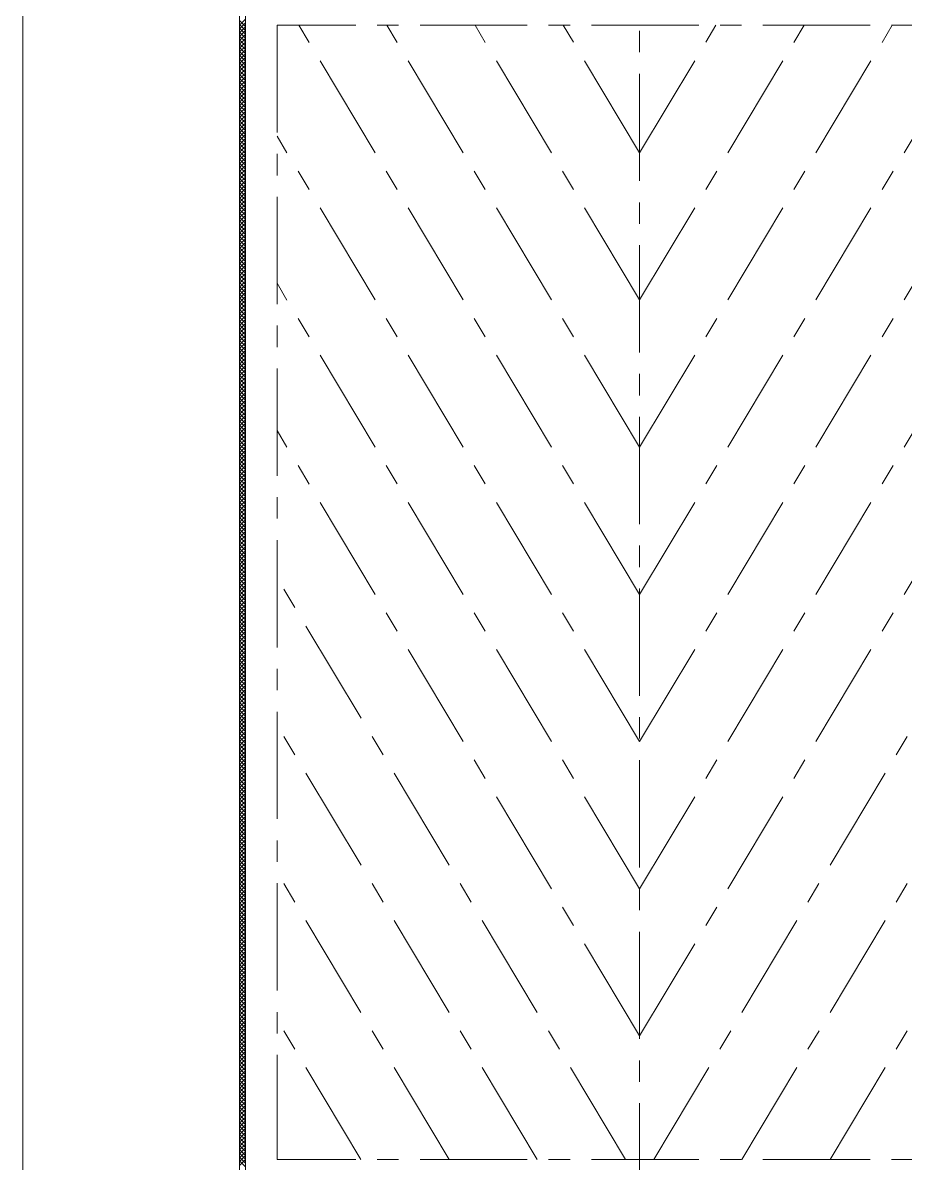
# Model space of a CAD drawing. Header units: millimetres. Extents: x 3449 to 4043, y 1067 to 1487.
# Drawn here: x 3757.76 to 3778.34, y 1133.56 to 1160.14 of the extents above; entities that cross this region are included whole.
import ezdxf

# ---------------------------------------------------------------- set-up
doc = ezdxf.new("R2010")
doc.units = ezdxf.units.MM
doc.linetypes.add('CENTERX2', pattern=[4, 2.5, -0.5, 0.5, -0.5])
for name, color, linetype, lineweight, true_color in [('1', 1, 'Continuous', 18, 0xff0000), ('2', 2, 'Continuous', 18, 0xffff00), ('3', 3, 'CENTERX2', 18, 0x00ff00)]:
    doc.layers.add(name, color=color, linetype=linetype, lineweight=lineweight, true_color=true_color)

msp = doc.modelspace()

# ---------------------------------------------------------------- linework, layer by layer
at = {"layer": '1'}
for p, q in [((3757.75677, 1179.58861), (3757.75677, 1114.33784)), ((3762.81246, 1170.683), (3762.81246, 1123.24345)), ((3762.95085, 1161.32964), (3762.95085, 1132.59681))]:
    msp.add_line(p, q, dxfattribs=at)
at = {"layer": '2'}
for p, q in [((3762.81246, 1160.09267), (3762.95085, 1160.23106)), ((3762.95085, 1160.05759), (3762.81246, 1160.19598)), ((3762.81246, 1160.00287), (3762.95085, 1160.14126)), ((3762.95085, 1159.96778), (3762.81246, 1160.10617)), ((3762.81246, 1159.91306), (3762.95085, 1160.05145)), ((3762.95085, 1159.87798), (3762.81246, 1160.01637)), ((3762.81246, 1159.82326), (3762.95085, 1159.96165)), ((3762.95085, 1159.78818), (3762.81246, 1159.92657)), ((3762.81246, 1159.73346), (3762.95085, 1159.87185)), ((3762.95085, 1159.69838), (3762.81246, 1159.83677)), ((3762.81246, 1159.64366), (3762.95085, 1159.78205)), ((3762.95085, 1159.60857), (3762.81246, 1159.74696)), ((3762.81246, 1159.55385), (3762.95085, 1159.69224)), ((3762.95085, 1159.51877), (3762.81246, 1159.65716)), ((3762.81246, 1159.46405), (3762.95085, 1159.60244)), ((3762.95085, 1159.42897), (3762.81246, 1159.56736)), ((3762.81246, 1159.37425), (3762.95085, 1159.51264)), ((3762.95085, 1159.33917), (3762.81246, 1159.47755)), ((3762.81246, 1159.28445), (3762.95085, 1159.42284)), ((3762.95085, 1159.24936), (3762.81246, 1159.38775)), ((3762.81246, 1159.19464), (3762.95085, 1159.33303)), ((3762.95085, 1159.15956), (3762.81246, 1159.29795)), ((3762.81246, 1159.10484), (3762.95085, 1159.24323)), ((3762.95085, 1159.06976), (3762.81246, 1159.20815)), ((3762.81246, 1159.01504), (3762.95085, 1159.15343)), ((3762.95085, 1158.97996), (3762.81246, 1159.11834)), ((3762.81246, 1158.92524), (3762.95085, 1159.06363)), ((3762.95085, 1158.89015), (3762.81246, 1159.02854)), ((3762.81246, 1158.83543), (3762.95085, 1158.97382)), ((3762.95085, 1158.80035), (3762.81246, 1158.93874)), ((3762.81246, 1158.74563), (3762.95085, 1158.88402)), ((3762.95085, 1158.71055), (3762.81246, 1158.84894)), ((3762.81246, 1158.65583), (3762.95085, 1158.79422)), ((3762.95085, 1158.62074), (3762.81246, 1158.75913)), ((3762.81246, 1158.56603), (3762.95085, 1158.70442)), ((3762.95085, 1158.53094), (3762.81246, 1158.66933)), ((3762.81246, 1158.47622), (3762.95085, 1158.61461)), ((3762.95085, 1158.44114), (3762.81246, 1158.57953)), ((3762.81246, 1158.38642), (3762.95085, 1158.52481)), ((3762.95085, 1158.35134), (3762.81246, 1158.48973)), ((3762.81246, 1158.29662), (3762.95085, 1158.43501)), ((3762.95085, 1158.26153), (3762.81246, 1158.39992)), ((3762.81246, 1158.20682), (3762.95085, 1158.34521)), ((3762.95085, 1158.17173), (3762.81246, 1158.31012)), ((3762.81246, 1158.11701), (3762.95085, 1158.2554)), ((3762.95085, 1158.08193), (3762.81246, 1158.22032)), ((3762.81246, 1158.02721), (3762.95085, 1158.1656)), ((3762.95085, 1157.99213), (3762.81246, 1158.13052)), ((3762.81246, 1157.93741), (3762.95085, 1158.0758)), ((3762.95085, 1157.90232), (3762.81246, 1158.04071)), ((3762.81246, 1157.84761), (3762.95085, 1157.986)), ((3762.95085, 1157.81252), (3762.81246, 1157.95091)), ((3762.81246, 1157.7578), (3762.95085, 1157.89619)), ((3762.95085, 1157.72272), (3762.81246, 1157.86111)), ((3762.81246, 1157.668), (3762.95085, 1157.80639)), ((3762.95085, 1157.63292), (3762.81246, 1157.77131)), ((3762.81246, 1157.5782), (3762.95085, 1157.71659)), ((3762.95085, 1157.54311), (3762.81246, 1157.6815)), ((3762.81246, 1157.4884), (3762.95085, 1157.62678)), ((3762.95085, 1157.45331), (3762.81246, 1157.5917)), ((3762.81246, 1157.39859), (3762.95085, 1157.53698)), ((3762.95085, 1157.36351), (3762.81246, 1157.5019)), ((3762.81246, 1157.30879), (3762.95085, 1157.44718)), ((3762.95085, 1157.27371), (3762.81246, 1157.4121)), ((3762.81246, 1157.21899), (3762.95085, 1157.35738)), ((3762.95085, 1157.1839), (3762.81246, 1157.32229)), ((3762.81246, 1157.12919), (3762.95085, 1157.26757)), ((3762.95085, 1157.0941), (3762.81246, 1157.23249)), ((3762.81246, 1157.03938), (3762.95085, 1157.17777)), ((3762.95085, 1157.0043), (3762.81246, 1157.14269)), ((3762.81246, 1156.94958), (3762.95085, 1157.08797)), ((3762.95085, 1156.9145), (3762.81246, 1157.05289)), ((3762.81246, 1156.85978), (3762.95085, 1156.99817)), ((3762.95085, 1156.82469), (3762.81246, 1156.96308)), ((3762.81246, 1156.76997), (3762.95085, 1156.90836)), ((3762.95085, 1156.73489), (3762.81246, 1156.87328)), ((3762.81246, 1156.68017), (3762.95085, 1156.81856)), ((3762.95085, 1156.64509), (3762.81246, 1156.78348)), ((3762.81246, 1156.59037), (3762.95085, 1156.72876)), ((3762.95085, 1156.55529), (3762.81246, 1156.69368)), ((3762.81246, 1156.50057), (3762.95085, 1156.63896)), ((3762.95085, 1156.46548), (3762.81246, 1156.60387)), ((3762.81246, 1156.41076), (3762.95085, 1156.54915)), ((3762.95085, 1156.37568), (3762.81246, 1156.51407)), ((3762.81246, 1156.32096), (3762.95085, 1156.45935)), ((3762.95085, 1156.28588), (3762.81246, 1156.42427)), ((3762.81246, 1156.23116), (3762.95085, 1156.36955)), ((3762.95085, 1156.19608), (3762.81246, 1156.33447)), ((3762.81246, 1156.14136), (3762.95085, 1156.27975)), ((3762.95085, 1156.10627), (3762.81246, 1156.24466)), ((3762.81246, 1156.05155), (3762.95085, 1156.18994)), ((3762.95085, 1156.01647), (3762.81246, 1156.15486)), ((3762.81246, 1155.96175), (3762.95085, 1156.10014)), ((3762.95085, 1155.92667), (3762.81246, 1156.06506)), ((3762.81246, 1155.87195), (3762.95085, 1156.01034)), ((3762.95085, 1155.83687), (3762.81246, 1155.97526)), ((3762.81246, 1155.78215), (3762.95085, 1155.92054)), ((3762.95085, 1155.74706), (3762.81246, 1155.88545)), ((3762.81246, 1155.69234), (3762.95085, 1155.83073)), ((3762.95085, 1155.65726), (3762.81246, 1155.79565)), ((3762.81246, 1155.60254), (3762.95085, 1155.74093)), ((3762.95085, 1155.56746), (3762.81246, 1155.70585)), ((3762.81246, 1155.51274), (3762.95085, 1155.65113)), ((3762.95085, 1155.47766), (3762.81246, 1155.61604)), ((3762.81246, 1155.42294), (3762.95085, 1155.56133)), ((3762.95085, 1155.38785), (3762.81246, 1155.52624)), ((3762.81246, 1155.33313), (3762.95085, 1155.47152)), ((3762.95085, 1155.29805), (3762.81246, 1155.43644)), ((3762.81246, 1155.24333), (3762.95085, 1155.38172)), ((3762.95085, 1155.20825), (3762.81246, 1155.34664)), ((3762.81246, 1155.15353), (3762.95085, 1155.29192)), ((3762.95085, 1155.11845), (3762.81246, 1155.25683)), ((3762.81246, 1155.06373), (3762.95085, 1155.20212)), ((3762.95085, 1155.02864), (3762.81246, 1155.16703)), ((3762.81246, 1154.97392), (3762.95085, 1155.11231)), ((3762.95085, 1154.93884), (3762.81246, 1155.07723)), ((3762.81246, 1154.88412), (3762.95085, 1155.02251)), ((3762.95085, 1154.84904), (3762.81246, 1154.98743)), ((3762.81246, 1154.79432), (3762.95085, 1154.93271)), ((3762.95085, 1154.75923), (3762.81246, 1154.89762)), ((3762.81246, 1154.70452), (3762.95085, 1154.84291)), ((3762.95085, 1154.66943), (3762.81246, 1154.80782)), ((3762.81246, 1154.61471), (3762.95085, 1154.7531)), ((3762.95085, 1154.57963), (3762.81246, 1154.71802)), ((3762.81246, 1154.52491), (3762.95085, 1154.6633)), ((3762.95085, 1154.48983), (3762.81246, 1154.62822)), ((3762.81246, 1154.43511), (3762.95085, 1154.5735)), ((3762.95085, 1154.40002), (3762.81246, 1154.53841)), ((3762.81246, 1154.34531), (3762.95085, 1154.4837)), ((3762.95085, 1154.31022), (3762.81246, 1154.44861)), ((3762.81246, 1154.2555), (3762.95085, 1154.39389)), ((3762.95085, 1154.22042), (3762.81246, 1154.35881)), ((3762.81246, 1154.1657), (3762.95085, 1154.30409)), ((3762.95085, 1154.13062), (3762.81246, 1154.26901)), ((3762.81246, 1154.0759), (3762.95085, 1154.21429)), ((3762.95085, 1154.04081), (3762.81246, 1154.1792)), ((3762.81246, 1153.9861), (3762.95085, 1154.12448)), ((3762.95085, 1153.95101), (3762.81246, 1154.0894)), ((3762.81246, 1153.89629), (3762.95085, 1154.03468)), ((3762.95085, 1153.86121), (3762.81246, 1153.9996)), ((3762.81246, 1153.80649), (3762.95085, 1153.94488)), ((3762.95085, 1153.77141), (3762.81246, 1153.9098)), ((3762.81246, 1153.71669), (3762.95085, 1153.85508)), ((3762.95085, 1153.6816), (3762.81246, 1153.81999)), ((3762.81246, 1153.62689), (3762.95085, 1153.76527)), ((3762.95085, 1153.5918), (3762.81246, 1153.73019)), ((3762.81246, 1153.53708), (3762.95085, 1153.67547)), ((3762.95085, 1153.502), (3762.81246, 1153.64039)), ((3762.81246, 1153.44728), (3762.95085, 1153.58567)), ((3762.95085, 1153.4122), (3762.81246, 1153.55059)), ((3762.81246, 1153.35748), (3762.95085, 1153.49587)), ((3762.95085, 1153.32239), (3762.81246, 1153.46078)), ((3762.81246, 1153.26767), (3762.95085, 1153.40606)), ((3762.95085, 1153.23259), (3762.81246, 1153.37098)), ((3762.81246, 1153.17787), (3762.95085, 1153.31626)), ((3762.95085, 1153.14279), (3762.81246, 1153.28118)), ((3762.81246, 1153.08807), (3762.95085, 1153.22646)), ((3762.95085, 1153.05299), (3762.81246, 1153.19138)), ((3762.81246, 1152.99827), (3762.95085, 1153.13666)), ((3762.95085, 1152.96318), (3762.81246, 1153.10157)), ((3762.81246, 1152.90846), (3762.95085, 1153.04685)), ((3762.95085, 1152.87338), (3762.81246, 1153.01177)), ((3762.81246, 1152.81866), (3762.95085, 1152.95705)), ((3762.95085, 1152.78358), (3762.81246, 1152.92197)), ((3762.81246, 1152.72886), (3762.95085, 1152.86725)), ((3762.95085, 1152.69378), (3762.81246, 1152.83217)), ((3762.81246, 1152.63906), (3762.95085, 1152.77745)), ((3762.95085, 1152.60397), (3762.81246, 1152.74236)), ((3762.81246, 1152.54925), (3762.95085, 1152.68764)), ((3762.95085, 1152.51417), (3762.81246, 1152.65256)), ((3762.81246, 1152.45945), (3762.95085, 1152.59784)), ((3762.95085, 1152.42437), (3762.81246, 1152.56276)), ((3762.81246, 1152.36965), (3762.95085, 1152.50804)), ((3762.95085, 1152.33457), (3762.81246, 1152.47296)), ((3762.81246, 1152.27985), (3762.95085, 1152.41824)), ((3762.95085, 1152.24476), (3762.81246, 1152.38315)), ((3762.81246, 1152.19004), (3762.95085, 1152.32843)), ((3762.95085, 1152.15496), (3762.81246, 1152.29335)), ((3762.81246, 1152.10024), (3762.95085, 1152.23863)), ((3762.95085, 1152.06516), (3762.81246, 1152.20355)), ((3762.81246, 1152.01044), (3762.95085, 1152.14883)), ((3762.95085, 1151.97536), (3762.81246, 1152.11374)), ((3762.81246, 1151.92064), (3762.95085, 1152.05903)), ((3762.95085, 1151.88555), (3762.81246, 1152.02394)), ((3762.81246, 1151.83083), (3762.95085, 1151.96922)), ((3762.95085, 1151.79575), (3762.81246, 1151.93414)), ((3762.81246, 1151.74103), (3762.95085, 1151.87942)), ((3762.95085, 1151.70595), (3762.81246, 1151.84434)), ((3762.81246, 1151.65123), (3762.95085, 1151.78962)), ((3762.95085, 1151.61615), (3762.81246, 1151.75453)), ((3762.81246, 1151.56143), (3762.95085, 1151.69982)), ((3762.95085, 1151.52634), (3762.81246, 1151.66473)), ((3762.81246, 1151.47162), (3762.95085, 1151.61001)), ((3762.95085, 1151.43654), (3762.81246, 1151.57493)), ((3762.81246, 1151.38182), (3762.95085, 1151.52021)), ((3762.95085, 1151.34674), (3762.81246, 1151.48513)), ((3762.81246, 1151.29202), (3762.95085, 1151.43041)), ((3762.95085, 1151.25693), (3762.81246, 1151.39532)), ((3762.81246, 1151.20222), (3762.95085, 1151.34061)), ((3762.95085, 1151.16713), (3762.81246, 1151.30552)), ((3762.81246, 1151.11241), (3762.95085, 1151.2508)), ((3762.95085, 1151.07733), (3762.81246, 1151.21572)), ((3762.81246, 1151.02261), (3762.95085, 1151.161)), ((3762.95085, 1150.98753), (3762.81246, 1151.12592)), ((3762.81246, 1150.93281), (3762.95085, 1151.0712)), ((3762.95085, 1150.89772), (3762.81246, 1151.03611)), ((3762.81246, 1150.84301), (3762.95085, 1150.9814)), ((3762.95085, 1150.80792), (3762.81246, 1150.94631)), ((3762.81246, 1150.7532), (3762.95085, 1150.89159)), ((3762.95085, 1150.71812), (3762.81246, 1150.85651)), ((3762.81246, 1150.6634), (3762.95085, 1150.80179)), ((3762.95085, 1150.62832), (3762.81246, 1150.76671)), ((3762.81246, 1150.5736), (3762.95085, 1150.71199)), ((3762.95085, 1150.53851), (3762.81246, 1150.6769)), ((3762.81246, 1150.4838), (3762.95085, 1150.62219)), ((3762.95085, 1150.44871), (3762.81246, 1150.5871)), ((3762.81246, 1150.39399), (3762.95085, 1150.53238)), ((3762.95085, 1150.35891), (3762.81246, 1150.4973)), ((3762.81246, 1150.30419), (3762.95085, 1150.44258)), ((3762.95085, 1150.26911), (3762.81246, 1150.4075)), ((3762.81246, 1150.21439), (3762.95085, 1150.35278)), ((3762.95085, 1150.1793), (3762.81246, 1150.31769)), ((3762.81246, 1150.12459), (3762.95085, 1150.26297)), ((3762.95085, 1150.0895), (3762.81246, 1150.22789)), ((3762.81246, 1150.03478), (3762.95085, 1150.17317)), ((3762.95085, 1149.9997), (3762.81246, 1150.13809)), ((3762.81246, 1149.94498), (3762.95085, 1150.08337)), ((3762.95085, 1149.9099), (3762.81246, 1150.04829)), ((3762.81246, 1149.85518), (3762.95085, 1149.99357)), ((3762.95085, 1149.82009), (3762.81246, 1149.95848)), ((3762.81246, 1149.76538), (3762.95085, 1149.90376)), ((3762.95085, 1149.73029), (3762.81246, 1149.86868)), ((3762.81246, 1149.67557), (3762.95085, 1149.81396)), ((3762.95085, 1149.64049), (3762.81246, 1149.77888)), ((3762.81246, 1149.58577), (3762.95085, 1149.72416)), ((3762.95085, 1149.55069), (3762.81246, 1149.68908)), ((3762.81246, 1149.49597), (3762.95085, 1149.63436)), ((3762.95085, 1149.46088), (3762.81246, 1149.59927)), ((3762.81246, 1149.40616), (3762.95085, 1149.54455)), ((3762.95085, 1149.37108), (3762.81246, 1149.50947)), ((3762.81246, 1149.31636), (3762.95085, 1149.45475)), ((3762.95085, 1149.28128), (3762.81246, 1149.41967)), ((3762.81246, 1149.22656), (3762.95085, 1149.36495)), ((3762.95085, 1149.19148), (3762.81246, 1149.32987)), ((3762.81246, 1149.13676), (3762.95085, 1149.27515)), ((3762.95085, 1149.10167), (3762.81246, 1149.24006)), ((3762.81246, 1149.04695), (3762.95085, 1149.18534)), ((3762.95085, 1149.01187), (3762.81246, 1149.15026)), ((3762.81246, 1148.95715), (3762.95085, 1149.09554)), ((3762.95085, 1148.92207), (3762.81246, 1149.06046)), ((3762.81246, 1148.86735), (3762.95085, 1149.00574)), ((3762.95085, 1148.83227), (3762.81246, 1148.97066)), ((3762.81246, 1148.77755), (3762.95085, 1148.91594)), ((3762.95085, 1148.74246), (3762.81246, 1148.88085)), ((3762.81246, 1148.68774), (3762.95085, 1148.82613)), ((3762.95085, 1148.65266), (3762.81246, 1148.79105)), ((3762.81246, 1148.59794), (3762.95085, 1148.73633)), ((3762.95085, 1148.56286), (3762.81246, 1148.70125)), ((3762.81246, 1148.50814), (3762.95085, 1148.64653)), ((3762.95085, 1148.47306), (3762.81246, 1148.61145)), ((3762.81246, 1148.41834), (3762.95085, 1148.55673)), ((3762.95085, 1148.38325), (3762.81246, 1148.52164)), ((3762.81246, 1148.32853), (3762.95085, 1148.46692)), ((3762.95085, 1148.29345), (3762.81246, 1148.43184)), ((3762.81246, 1148.23873), (3762.95085, 1148.37712)), ((3762.95085, 1148.20365), (3762.81246, 1148.34204)), ((3762.81246, 1148.14893), (3762.95085, 1148.28732)), ((3762.95085, 1148.11385), (3762.81246, 1148.25223)), ((3762.81246, 1148.05913), (3762.95085, 1148.19752)), ((3762.95085, 1148.02404), (3762.81246, 1148.16243)), ((3762.81246, 1147.96932), (3762.95085, 1148.10771)), ((3762.95085, 1147.93424), (3762.81246, 1148.07263)), ((3762.81246, 1147.87952), (3762.95085, 1148.01791)), ((3762.95085, 1147.84444), (3762.81246, 1147.98283)), ((3762.81246, 1147.78972), (3762.95085, 1147.92811)), ((3762.95085, 1147.75464), (3762.81246, 1147.89302)), ((3762.81246, 1147.69992), (3762.95085, 1147.83831)), ((3762.95085, 1147.66483), (3762.81246, 1147.80322)), ((3762.81246, 1147.61011), (3762.95085, 1147.7485)), ((3762.95085, 1147.57503), (3762.81246, 1147.71342)), ((3762.81246, 1147.52031), (3762.95085, 1147.6587)), ((3762.95085, 1147.48523), (3762.81246, 1147.62362)), ((3762.81246, 1147.43051), (3762.95085, 1147.5689)), ((3762.95085, 1147.39542), (3762.81246, 1147.53381)), ((3762.81246, 1147.34071), (3762.95085, 1147.4791)), ((3762.95085, 1147.30562), (3762.81246, 1147.44401)), ((3762.81246, 1147.2509), (3762.95085, 1147.38929)), ((3762.95085, 1147.21582), (3762.81246, 1147.35421)), ((3762.81246, 1147.1611), (3762.95085, 1147.29949)), ((3762.95085, 1147.12602), (3762.81246, 1147.26441)), ((3762.81246, 1147.0713), (3762.95085, 1147.20969)), ((3762.95085, 1147.03621), (3762.81246, 1147.1746)), ((3762.81246, 1146.9815), (3762.95085, 1147.11989)), ((3762.95085, 1146.94641), (3762.81246, 1147.0848)), ((3762.81246, 1146.89169), (3762.95085, 1147.03008)), ((3762.95085, 1146.85661), (3762.81246, 1146.995)), ((3762.81246, 1146.80189), (3762.95085, 1146.94028)), ((3762.95085, 1146.76681), (3762.81246, 1146.9052)), ((3762.81246, 1146.71209), (3762.95085, 1146.85048)), ((3762.95085, 1146.677), (3762.81246, 1146.81539)), ((3762.81246, 1146.62229), (3762.95085, 1146.76067)), ((3762.95085, 1146.5872), (3762.81246, 1146.72559)), ((3762.81246, 1146.53248), (3762.95085, 1146.67087)), ((3762.95085, 1146.4974), (3762.81246, 1146.63579)), ((3762.81246, 1146.44268), (3762.95085, 1146.58107)), ((3762.95085, 1146.4076), (3762.81246, 1146.54599)), ((3762.81246, 1146.35288), (3762.95085, 1146.49127)), ((3762.95085, 1146.31779), (3762.81246, 1146.45618)), ((3762.81246, 1146.26308), (3762.95085, 1146.40146)), ((3762.95085, 1146.22799), (3762.81246, 1146.36638)), ((3762.81246, 1146.17327), (3762.95085, 1146.31166)), ((3762.95085, 1146.13819), (3762.81246, 1146.27658)), ((3762.81246, 1146.08347), (3762.95085, 1146.22186)), ((3762.95085, 1146.04839), (3762.81246, 1146.18678)), ((3762.81246, 1145.99367), (3762.95085, 1146.13206)), ((3762.95085, 1145.95858), (3762.81246, 1146.09697)), ((3762.81246, 1145.90386), (3762.95085, 1146.04225)), ((3762.95085, 1145.86878), (3762.81246, 1146.00717)), ((3762.81246, 1145.81406), (3762.95085, 1145.95245)), ((3762.95085, 1145.77898), (3762.81246, 1145.91737)), ((3762.81246, 1145.72426), (3762.95085, 1145.86265)), ((3762.95085, 1145.68918), (3762.81246, 1145.82757)), ((3762.81246, 1145.63446), (3762.95085, 1145.77285)), ((3762.95085, 1145.59937), (3762.81246, 1145.73776)), ((3762.81246, 1145.54465), (3762.95085, 1145.68304)), ((3762.95085, 1145.50957), (3762.81246, 1145.64796)), ((3762.81246, 1145.45485), (3762.95085, 1145.59324)), ((3762.95085, 1145.41977), (3762.81246, 1145.55816)), ((3762.81246, 1145.36505), (3762.95085, 1145.50344)), ((3762.95085, 1145.32997), (3762.81246, 1145.46836)), ((3762.81246, 1145.27525), (3762.95085, 1145.41364)), ((3762.95085, 1145.24016), (3762.81246, 1145.37855)), ((3762.81246, 1145.18544), (3762.95085, 1145.32383)), ((3762.95085, 1145.15036), (3762.81246, 1145.28875)), ((3762.81246, 1145.09564), (3762.95085, 1145.23403)), ((3762.95085, 1145.06056), (3762.81246, 1145.19895)), ((3762.81246, 1145.00584), (3762.95085, 1145.14423)), ((3762.95085, 1144.97076), (3762.81246, 1145.10915)), ((3762.81246, 1144.91604), (3762.95085, 1145.05443)), ((3762.95085, 1144.88095), (3762.81246, 1145.01934)), ((3762.81246, 1144.82623), (3762.95085, 1144.96462)), ((3762.95085, 1144.79115), (3762.81246, 1144.92954)), ((3762.81246, 1144.73643), (3762.95085, 1144.87482)), ((3762.95085, 1144.70135), (3762.81246, 1144.83974)), ((3762.81246, 1144.64663), (3762.95085, 1144.78502)), ((3762.95085, 1144.61155), (3762.81246, 1144.74993)), ((3762.81246, 1144.55683), (3762.95085, 1144.69522)), ((3762.95085, 1144.52174), (3762.81246, 1144.66013)), ((3762.81246, 1144.46702), (3762.95085, 1144.60541)), ((3762.95085, 1144.43194), (3762.81246, 1144.57033)), ((3762.81246, 1144.37722), (3762.95085, 1144.51561)), ((3762.95085, 1144.34214), (3762.81246, 1144.48053)), ((3762.81246, 1144.28742), (3762.95085, 1144.42581)), ((3762.95085, 1144.25234), (3762.81246, 1144.39072)), ((3762.81246, 1144.19762), (3762.95085, 1144.33601)), ((3762.95085, 1144.16253), (3762.81246, 1144.30092)), ((3762.81246, 1144.10781), (3762.95085, 1144.2462)), ((3762.95085, 1144.07273), (3762.81246, 1144.21112)), ((3762.81246, 1144.01801), (3762.95085, 1144.1564)), ((3762.95085, 1143.98293), (3762.81246, 1144.12132)), ((3762.81246, 1143.92821), (3762.95085, 1144.0666)), ((3762.95085, 1143.89312), (3762.81246, 1144.03151)), ((3762.81246, 1143.83841), (3762.95085, 1143.9768)), ((3762.95085, 1143.80332), (3762.81246, 1143.94171)), ((3762.81246, 1143.7486), (3762.95085, 1143.88699)), ((3762.95085, 1143.71352), (3762.81246, 1143.85191)), ((3762.81246, 1143.6588), (3762.95085, 1143.79719)), ((3762.95085, 1143.62372), (3762.81246, 1143.76211)), ((3762.81246, 1143.569), (3762.95085, 1143.70739)), ((3762.95085, 1143.53391), (3762.81246, 1143.6723)), ((3762.81246, 1143.4792), (3762.95085, 1143.61759)), ((3762.95085, 1143.44411), (3762.81246, 1143.5825)), ((3762.81246, 1143.38939), (3762.95085, 1143.52778)), ((3762.95085, 1143.35431), (3762.81246, 1143.4927)), ((3762.81246, 1143.29959), (3762.95085, 1143.43798)), ((3762.95085, 1143.26451), (3762.81246, 1143.4029)), ((3762.81246, 1143.20979), (3762.95085, 1143.34818)), ((3762.95085, 1143.1747), (3762.81246, 1143.31309)), ((3762.81246, 1143.11999), (3762.95085, 1143.25838)), ((3762.95085, 1143.0849), (3762.81246, 1143.22329)), ((3762.81246, 1143.03018), (3762.95085, 1143.16857)), ((3762.95085, 1142.9951), (3762.81246, 1143.13349)), ((3762.81246, 1142.94038), (3762.95085, 1143.07877)), ((3762.95085, 1142.9053), (3762.81246, 1143.04369)), ((3762.81246, 1142.85058), (3762.95085, 1142.98897)), ((3762.95085, 1142.81549), (3762.81246, 1142.95388)), ((3762.81246, 1142.76078), (3762.95085, 1142.89916)), ((3762.95085, 1142.72569), (3762.81246, 1142.86408)), ((3762.81246, 1142.67097), (3762.95085, 1142.80936)), ((3762.95085, 1142.63589), (3762.81246, 1142.77428)), ((3762.81246, 1142.58117), (3762.95085, 1142.71956)), ((3762.95085, 1142.54609), (3762.81246, 1142.68448)), ((3762.81246, 1142.49137), (3762.95085, 1142.62976)), ((3762.95085, 1142.45628), (3762.81246, 1142.59467)), ((3762.81246, 1142.40157), (3762.95085, 1142.53995)), ((3762.95085, 1142.36648), (3762.81246, 1142.50487)), ((3762.81246, 1142.31176), (3762.95085, 1142.45015)), ((3762.95085, 1142.27668), (3762.81246, 1142.41507)), ((3762.81246, 1142.22196), (3762.95085, 1142.36035)), ((3762.95085, 1142.18688), (3762.81246, 1142.32527)), ((3762.81246, 1142.13216), (3762.95085, 1142.27055)), ((3762.95085, 1142.09707), (3762.81246, 1142.23546)), ((3762.81246, 1142.04235), (3762.95085, 1142.18074)), ((3762.95085, 1142.00727), (3762.81246, 1142.14566)), ((3762.81246, 1141.95255), (3762.95085, 1142.09094)), ((3762.95085, 1141.91747), (3762.81246, 1142.05586)), ((3762.81246, 1141.86275), (3762.95085, 1142.00114)), ((3762.95085, 1141.82767), (3762.81246, 1141.96606)), ((3762.81246, 1141.77295), (3762.95085, 1141.91134)), ((3762.95085, 1141.73786), (3762.81246, 1141.87625)), ((3762.81246, 1141.68314), (3762.95085, 1141.82153)), ((3762.95085, 1141.64806), (3762.81246, 1141.78645)), ((3762.81246, 1141.59334), (3762.95085, 1141.73173)), ((3762.95085, 1141.55826), (3762.81246, 1141.69665)), ((3762.81246, 1141.50354), (3762.95085, 1141.64193)), ((3762.95085, 1141.46846), (3762.81246, 1141.60685)), ((3762.81246, 1141.41374), (3762.95085, 1141.55213)), ((3762.95085, 1141.37865), (3762.81246, 1141.51704)), ((3762.81246, 1141.32393), (3762.95085, 1141.46232)), ((3762.95085, 1141.28885), (3762.81246, 1141.42724)), ((3762.81246, 1141.23413), (3762.95085, 1141.37252)), ((3762.95085, 1141.19905), (3762.81246, 1141.33744)), ((3762.81246, 1141.14433), (3762.95085, 1141.28272)), ((3762.95085, 1141.10925), (3762.81246, 1141.24764)), ((3762.81246, 1141.05453), (3762.95085, 1141.19292)), ((3762.95085, 1141.01944), (3762.81246, 1141.15783)), ((3762.81246, 1140.96472), (3762.95085, 1141.10311)), ((3762.95085, 1140.92964), (3762.81246, 1141.06803)), ((3762.81246, 1140.87492), (3762.95085, 1141.01331)), ((3762.95085, 1140.83984), (3762.81246, 1140.97823)), ((3762.81246, 1140.78512), (3762.95085, 1140.92351)), ((3762.95085, 1140.75004), (3762.81246, 1140.88842)), ((3762.81246, 1140.69532), (3762.95085, 1140.83371)), ((3762.95085, 1140.66023), (3762.81246, 1140.79862)), ((3762.81246, 1140.60551), (3762.95085, 1140.7439)), ((3762.95085, 1140.57043), (3762.81246, 1140.70882)), ((3762.81246, 1140.51571), (3762.95085, 1140.6541)), ((3762.95085, 1140.48063), (3762.81246, 1140.61902)), ((3762.81246, 1140.42591), (3762.95085, 1140.5643)), ((3762.95085, 1140.39083), (3762.81246, 1140.52921)), ((3762.81246, 1140.33611), (3762.95085, 1140.4745)), ((3762.95085, 1140.30102), (3762.81246, 1140.43941)), ((3762.81246, 1140.2463), (3762.95085, 1140.38469)), ((3762.95085, 1140.21122), (3762.81246, 1140.34961)), ((3762.81246, 1140.1565), (3762.95085, 1140.29489)), ((3762.95085, 1140.12142), (3762.81246, 1140.25981)), ((3762.81246, 1140.0667), (3762.95085, 1140.20509)), ((3762.95085, 1140.03161), (3762.81246, 1140.17)), ((3762.81246, 1139.9769), (3762.95085, 1140.11529)), ((3762.95085, 1139.94181), (3762.81246, 1140.0802)), ((3762.81246, 1139.88709), (3762.95085, 1140.02548)), ((3762.95085, 1139.85201), (3762.81246, 1139.9904)), ((3762.81246, 1139.79729), (3762.95085, 1139.93568)), ((3762.95085, 1139.76221), (3762.81246, 1139.9006)), ((3762.81246, 1139.70749), (3762.95085, 1139.84588)), ((3762.95085, 1139.6724), (3762.81246, 1139.81079)), ((3762.81246, 1139.61769), (3762.95085, 1139.75608)), ((3762.95085, 1139.5826), (3762.81246, 1139.72099)), ((3762.81246, 1139.52788), (3762.95085, 1139.66627)), ((3762.95085, 1139.4928), (3762.81246, 1139.63119)), ((3762.81246, 1139.43808), (3762.95085, 1139.57647)), ((3762.95085, 1139.403), (3762.81246, 1139.54139)), ((3762.81246, 1139.34828), (3762.95085, 1139.48667)), ((3762.95085, 1139.31319), (3762.81246, 1139.45158)), ((3762.81246, 1139.25848), (3762.95085, 1139.39686)), ((3762.95085, 1139.22339), (3762.81246, 1139.36178)), ((3762.81246, 1139.16867), (3762.95085, 1139.30706)), ((3762.95085, 1139.13359), (3762.81246, 1139.27198)), ((3762.81246, 1139.07887), (3762.95085, 1139.21726)), ((3762.95085, 1139.04379), (3762.81246, 1139.18218)), ((3762.81246, 1138.98907), (3762.95085, 1139.12746)), ((3762.95085, 1138.95398), (3762.81246, 1139.09237)), ((3762.81246, 1138.89927), (3762.95085, 1139.03765)), ((3762.95085, 1138.86418), (3762.81246, 1139.00257)), ((3762.81246, 1138.80946), (3762.95085, 1138.94785)), ((3762.95085, 1138.77438), (3762.81246, 1138.91277)), ((3762.81246, 1138.71966), (3762.95085, 1138.85805)), ((3762.95085, 1138.68458), (3762.81246, 1138.82297)), ((3762.81246, 1138.62986), (3762.95085, 1138.76825)), ((3762.95085, 1138.59477), (3762.81246, 1138.73316)), ((3762.81246, 1138.54005), (3762.95085, 1138.67844)), ((3762.95085, 1138.50497), (3762.81246, 1138.64336)), ((3762.81246, 1138.45025), (3762.95085, 1138.58864)), ((3762.95085, 1138.41517), (3762.81246, 1138.55356)), ((3762.81246, 1138.36045), (3762.95085, 1138.49884)), ((3762.95085, 1138.32537), (3762.81246, 1138.46376)), ((3762.81246, 1138.27065), (3762.95085, 1138.40904)), ((3762.95085, 1138.23556), (3762.81246, 1138.37395)), ((3762.81246, 1138.18084), (3762.95085, 1138.31923)), ((3762.95085, 1138.14576), (3762.81246, 1138.28415)), ((3762.81246, 1138.09104), (3762.95085, 1138.22943)), ((3762.95085, 1138.05596), (3762.81246, 1138.19435)), ((3762.81246, 1138.00124), (3762.95085, 1138.13963)), ((3762.95085, 1137.96616), (3762.81246, 1138.10455)), ((3762.81246, 1137.91144), (3762.95085, 1138.04983)), ((3762.95085, 1137.87635), (3762.81246, 1138.01474)), ((3762.81246, 1137.82163), (3762.95085, 1137.96002)), ((3762.95085, 1137.78655), (3762.81246, 1137.92494)), ((3762.81246, 1137.73183), (3762.95085, 1137.87022)), ((3762.95085, 1137.69675), (3762.81246, 1137.83514)), ((3762.81246, 1137.64203), (3762.95085, 1137.78042)), ((3762.95085, 1137.60695), (3762.81246, 1137.74534)), ((3762.81246, 1137.55223), (3762.95085, 1137.69062)), ((3762.95085, 1137.51714), (3762.81246, 1137.65553)), ((3762.81246, 1137.46242), (3762.95085, 1137.60081)), ((3762.95085, 1137.42734), (3762.81246, 1137.56573)), ((3762.81246, 1137.37262), (3762.95085, 1137.51101)), ((3762.95085, 1137.33754), (3762.81246, 1137.47593)), ((3762.81246, 1137.28282), (3762.95085, 1137.42121)), ((3762.95085, 1137.24774), (3762.81246, 1137.38612)), ((3762.81246, 1137.19302), (3762.95085, 1137.33141)), ((3762.95085, 1137.15793), (3762.81246, 1137.29632)), ((3762.81246, 1137.10321), (3762.95085, 1137.2416)), ((3762.95085, 1137.06813), (3762.81246, 1137.20652)), ((3762.81246, 1137.01341), (3762.95085, 1137.1518)), ((3762.95085, 1136.97833), (3762.81246, 1137.11672)), ((3762.81246, 1136.92361), (3762.95085, 1137.062)), ((3762.95085, 1136.88853), (3762.81246, 1137.02691)), ((3762.81246, 1136.83381), (3762.95085, 1136.9722)), ((3762.95085, 1136.79872), (3762.81246, 1136.93711)), ((3762.81246, 1136.744), (3762.95085, 1136.88239)), ((3762.95085, 1136.70892), (3762.81246, 1136.84731)), ((3762.81246, 1136.6542), (3762.95085, 1136.79259)), ((3762.95085, 1136.61912), (3762.81246, 1136.75751)), ((3762.81246, 1136.5644), (3762.95085, 1136.70279)), ((3762.95085, 1136.52931), (3762.81246, 1136.6677)), ((3762.81246, 1136.4746), (3762.95085, 1136.61299)), ((3762.95085, 1136.43951), (3762.81246, 1136.5779)), ((3762.81246, 1136.38479), (3762.95085, 1136.52318)), ((3762.95085, 1136.34971), (3762.81246, 1136.4881)), ((3762.81246, 1136.29499), (3762.95085, 1136.43338)), ((3762.95085, 1136.25991), (3762.81246, 1136.3983)), ((3762.81246, 1136.20519), (3762.95085, 1136.34358)), ((3762.95085, 1136.1701), (3762.81246, 1136.30849)), ((3762.81246, 1136.11539), (3762.95085, 1136.25378)), ((3762.95085, 1136.0803), (3762.81246, 1136.21869)), ((3762.81246, 1136.02558), (3762.95085, 1136.16397)), ((3762.95085, 1135.9905), (3762.81246, 1136.12889)), ((3762.81246, 1135.93578), (3762.95085, 1136.07417)), ((3762.95085, 1135.9007), (3762.81246, 1136.03909)), ((3762.81246, 1135.84598), (3762.95085, 1135.98437)), ((3762.95085, 1135.81089), (3762.81246, 1135.94928)), ((3762.81246, 1135.75618), (3762.95085, 1135.89456)), ((3762.95085, 1135.72109), (3762.81246, 1135.85948)), ((3762.81246, 1135.66637), (3762.95085, 1135.80476)), ((3762.95085, 1135.63129), (3762.81246, 1135.76968)), ((3762.81246, 1135.57657), (3762.95085, 1135.71496)), ((3762.95085, 1135.54149), (3762.81246, 1135.67988)), ((3762.81246, 1135.48677), (3762.95085, 1135.62516)), ((3762.95085, 1135.45168), (3762.81246, 1135.59007)), ((3762.81246, 1135.39697), (3762.95085, 1135.53535)), ((3762.95085, 1135.36188), (3762.81246, 1135.50027)), ((3762.81246, 1135.30716), (3762.95085, 1135.44555)), ((3762.95085, 1135.27208), (3762.81246, 1135.41047)), ((3762.81246, 1135.21736), (3762.95085, 1135.35575)), ((3762.95085, 1135.18228), (3762.81246, 1135.32067)), ((3762.81246, 1135.12756), (3762.95085, 1135.26595)), ((3762.95085, 1135.09247), (3762.81246, 1135.23086)), ((3762.81246, 1135.03775), (3762.95085, 1135.17614)), ((3762.95085, 1135.00267), (3762.81246, 1135.14106)), ((3762.81246, 1134.94795), (3762.95085, 1135.08634)), ((3762.95085, 1134.91287), (3762.81246, 1135.05126)), ((3762.81246, 1134.85815), (3762.95085, 1134.99654)), ((3762.95085, 1134.82307), (3762.81246, 1134.96146)), ((3762.81246, 1134.76835), (3762.95085, 1134.90674)), ((3762.95085, 1134.73326), (3762.81246, 1134.87165)), ((3762.81246, 1134.67854), (3762.95085, 1134.81693)), ((3762.95085, 1134.64346), (3762.81246, 1134.78185)), ((3762.81246, 1134.58874), (3762.95085, 1134.72713)), ((3762.95085, 1134.55366), (3762.81246, 1134.69205)), ((3762.81246, 1134.49894), (3762.95085, 1134.63733)), ((3762.95085, 1134.46386), (3762.81246, 1134.60225)), ((3762.81246, 1134.40914), (3762.95085, 1134.54753)), ((3762.95085, 1134.37405), (3762.81246, 1134.51244)), ((3762.81246, 1134.31933), (3762.95085, 1134.45772)), ((3762.95085, 1134.28425), (3762.81246, 1134.42264)), ((3762.81246, 1134.22953), (3762.95085, 1134.36792)), ((3762.95085, 1134.19445), (3762.81246, 1134.33284)), ((3762.81246, 1134.13973), (3762.95085, 1134.27812)), ((3762.95085, 1134.10465), (3762.81246, 1134.24304)), ((3762.81246, 1134.04993), (3762.95085, 1134.18832)), ((3762.95085, 1134.01484), (3762.81246, 1134.15323)), ((3762.81246, 1133.96012), (3762.95085, 1134.09851)), ((3762.95085, 1133.92504), (3762.81246, 1134.06343)), ((3762.81246, 1133.87032), (3762.95085, 1134.00871)), ((3762.95085, 1133.83524), (3762.81246, 1133.97363)), ((3762.81246, 1133.78052), (3762.95085, 1133.91891)), ((3762.95085, 1133.74544), (3762.81246, 1133.88383)), ((3762.81246, 1133.69072), (3762.95085, 1133.82911)), ((3762.95085, 1133.65563), (3762.81246, 1133.79402)), ((3762.81246, 1133.60091), (3762.95085, 1133.7393)), ((3762.95085, 1133.56583), (3762.81246, 1133.70422)), ((3762.81246, 1133.51111), (3762.95085, 1133.6495)), ((3762.95085, 1133.47603), (3762.81246, 1133.61442))]:
    msp.add_line(p, q, dxfattribs=at)
at = {"layer": '3'}
for p, q in [((3772.14544, 1132.45865), (3772.14544, 1161.93321)), ((3763.68702, 1160.08644), (3763.68702, 1133.64611)), ((3797.52387, 1160.08644), (3763.68702, 1160.08644)), ((3772.14544, 1146.82214), (3764.19525, 1160.08644)), ((3772.14544, 1150.25349), (3766.25189, 1160.08644)), ((3772.14544, 1153.68484), (3768.30853, 1160.08644)), ((3772.14544, 1157.11619), (3770.36517, 1160.08644)), ((3772.14544, 1146.82214), (3780.09563, 1160.08644)), ((3772.14544, 1150.25349), (3778.03899, 1160.08644)), ((3772.14544, 1153.68484), (3775.98235, 1160.08644)), ((3772.14544, 1157.11619), (3773.92571, 1160.08644)), ((3772.14544, 1143.39078), (3763.68702, 1157.50303)), ((3772.14544, 1143.39078), (3780.60544, 1157.50566)), ((3772.14544, 1139.95942), (3763.68702, 1154.07167)), ((3772.14544, 1139.95942), (3780.60544, 1154.0743)), ((3772.14544, 1136.52806), (3763.68702, 1150.64031)), ((3772.14544, 1136.52806), (3780.60544, 1150.64294)), ((3771.81614, 1133.64611), (3763.68702, 1147.20895)), ((3772.47474, 1133.64611), (3780.60544, 1147.21158)), ((3769.7595, 1133.64611), (3763.68702, 1143.77759)), ((3774.53139, 1133.64611), (3780.60544, 1143.78022)), ((3776.58803, 1133.64611), (3780.60544, 1140.34886)), ((3767.70285, 1133.64611), (3763.68702, 1140.34623)), ((3765.6462, 1133.64611), (3763.68702, 1136.91487)), ((3797.52387, 1133.64611), (3763.68702, 1133.64611))]:
    msp.add_line(p, q, dxfattribs=at)

doc.saveas('drawing.dxf')
